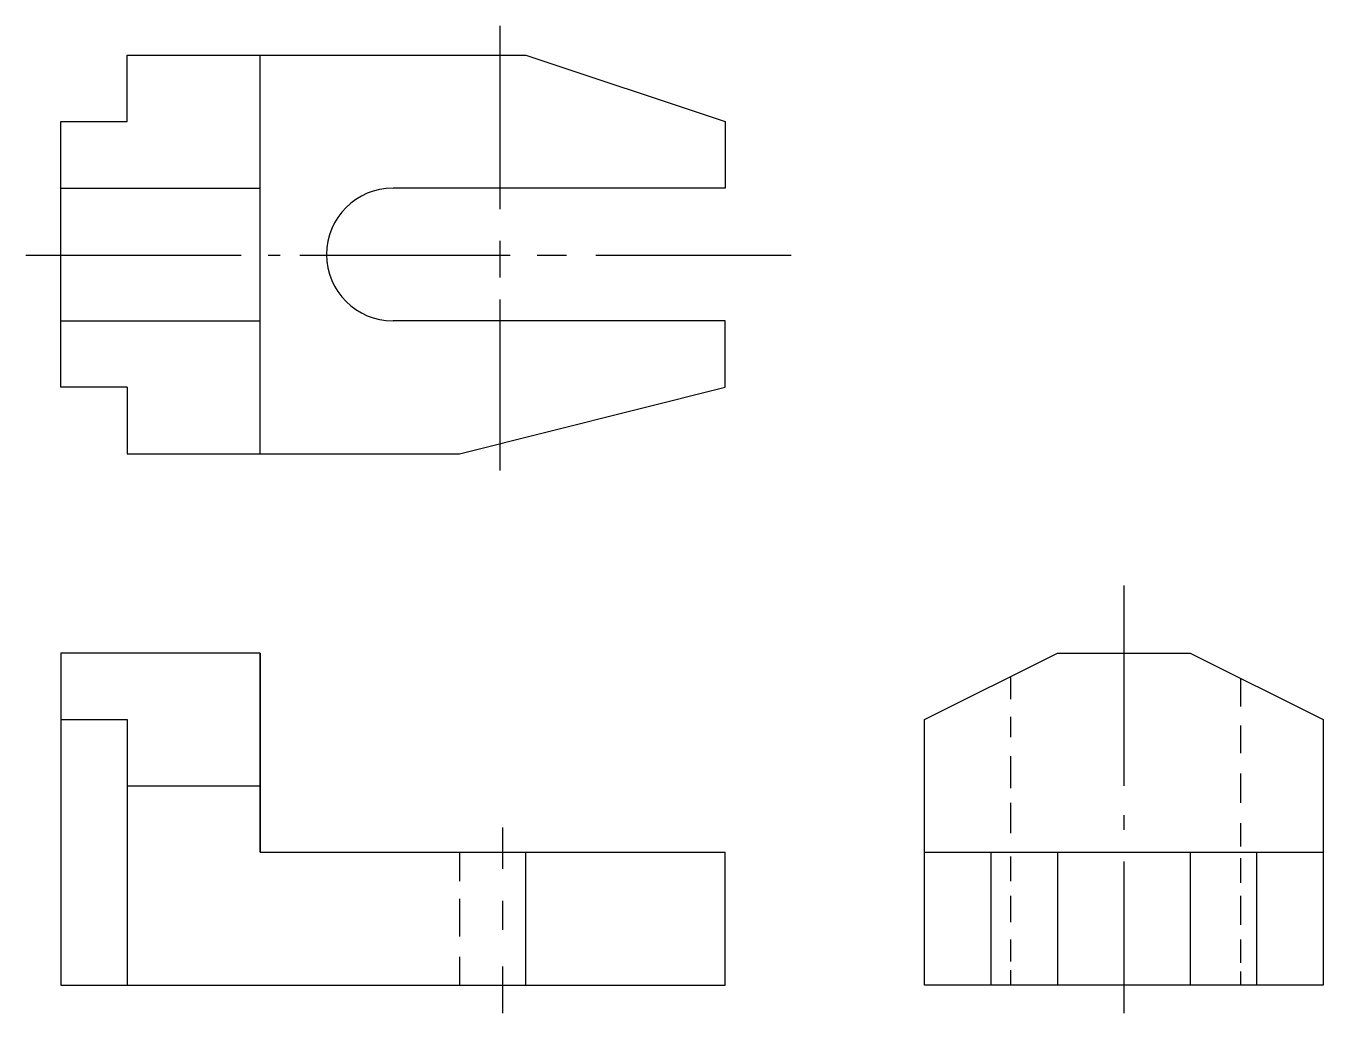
# Model space of a CAD drawing. Header units: inches. Extents: x -0.26 to 9.5, y -0.21 to 7.22.
import ezdxf

# ---------------------------------------------------------------- set-up
doc = ezdxf.new("R2010")
doc.units = ezdxf.units.IN
doc.header["$MEASUREMENT"] = 0
doc.layers.add('Object', color=5, linetype='Continuous')

msp = doc.modelspace()

# ---------------------------------------------------------------- linework, layer by layer
at = {"layer": 'Object'}
for p, q in [((3.3075, 5.8409), (3.3075, 7.2204)), ((0.5, 6.5), (0.5, 7)), ((0.5, 7), (3, 7)), ((1.5, 4), (1.5, 7)), ((3, 7), (3.5, 7)), ((3.5, 7), (5, 6.5)), ((0, 4.5), (0, 6.5)), ((0, 6.5), (0.5, 6.5)), ((5, 6.5), (5, 6)), ((0, 6), (1.5, 6)), ((5, 6), (2.5, 6)), ((3.3075, 5.3259), (3.3075, 5.6018)), ((1.3565, 5.4914), (-0.2631, 5.4914)), ((1.651, 5.4914), (1.559, 5.4914)), ((3.3812, 5.4914), (1.7983, 5.4914)), ((3.8045, 5.4914), (3.5836, 5.4914)), ((5.4978, 5.4914), (4.0254, 5.4914)), ((3.3075, 3.8728), (3.3075, 5.1604)), ((0, 5), (1.5, 5)), ((5, 5), (2.5, 5)), ((5, 4.5), (5, 5)), ((0.5, 4.5), (0, 4.5)), ((0.5, 4.5), (0.5, 4)), ((3, 4), (5, 4.5)), ((0.5, 4), (3, 4)), ((8.001, 3.0084), (8.001, 1.5001)), ((1.5, 2.5), (0, 2.5)), ((0, 2.5), (0, 0)), ((1.5, 1), (1.5, 2.5)), ((1.5, 2.5), (1.5, 1)), ((6.5, 2), (7.5, 2.5)), ((7.5, 2.5), (8.5, 2.5)), ((7.5, 2.5), (8.5, 2.5)), ((7.5, 2.5), (8.5, 2.5)), ((8.5, 2.5), (9.5, 2)), ((7.1466, 2.3158), (7.1466, 2.1514)), ((8.8793, 2.3048), (8.8793, 2.0966)), ((0, 2), (0.5, 2)), ((0.5, 2), (0.5, 0)), ((6.5, 1.5), (6.5, 2)), ((7.1466, 2.0199), (7.1466, 1.8664)), ((8.8793, 1.9541), (8.8793, 1.7459)), ((9.5, 2), (9.5, 1.5)), ((7.1466, 1.724), (7.1466, 1.4829)), ((8.8793, 1.5925), (8.8793, 1.3733)), ((0.5, 1.5), (1.5, 1.5)), ((6.5, 0), (6.5, 1.5)), ((6.5, 0), (6.5, 1.5)), ((9.5, 1.5), (9.5, 0)), ((9.5, 1.5), (9.5, 1)), ((7.1466, 1.3733), (7.1466, 1.1431)), ((8.001, 1.2794), (8.001, 1.169)), ((3.3259, 0.8747), (3.3259, 1.1874)), ((8.8793, 1.2198), (8.8793, 1.0445)), ((1.5, 1), (5, 1)), ((3, 1), (3.0011, 0.8253)), ((3.5, 0), (3.5, 1)), ((5, 0), (5, 1)), ((6.5, 1), (9.5, 1)), ((7, 1), (7, 0)), ((7.5, 1), (7.5, 0)), ((8.5, 1), (8.5, 0)), ((9, 1), (9, 0)), ((7.1466, 0.9678), (7.1466, 0.7815)), ((8.001, 0.9299), (8.001, -0.2105)), ((8.8793, 0.9568), (8.8793, 0.7705)), ((3.0011, 0.8253), (3.0011, 0.7815)), ((3.0011, 0.6499), (3.0011, 0.365)), ((3.3259, 0.4149), (3.3259, 0.6356)), ((7.1466, 0.6719), (7.1466, 0.4746)), ((8.8793, 0.6719), (8.8793, 0.4527)), ((7.1466, 0.3431), (7.1466, 0.1787)), ((8.8793, 0.3431), (8.8793, 0.1677)), ((3.0011, 0.2116), (3.0011, 0.0033)), ((3.3259, -0.2105), (3.3259, 0.139)), ((7.1466, 0.1129), (7.1466, 0.0033)), ((8.8793, 0.102), (8.8793, 0.0033)), ((0, 0), (5, 0)), ((9.5, 0), (6.5, 0))]:
    msp.add_line(p, q, dxfattribs=at)
msp.add_arc((2.5, 5.5), 0.5, 90, 270, dxfattribs=at)

doc.saveas('drawing.dxf')
